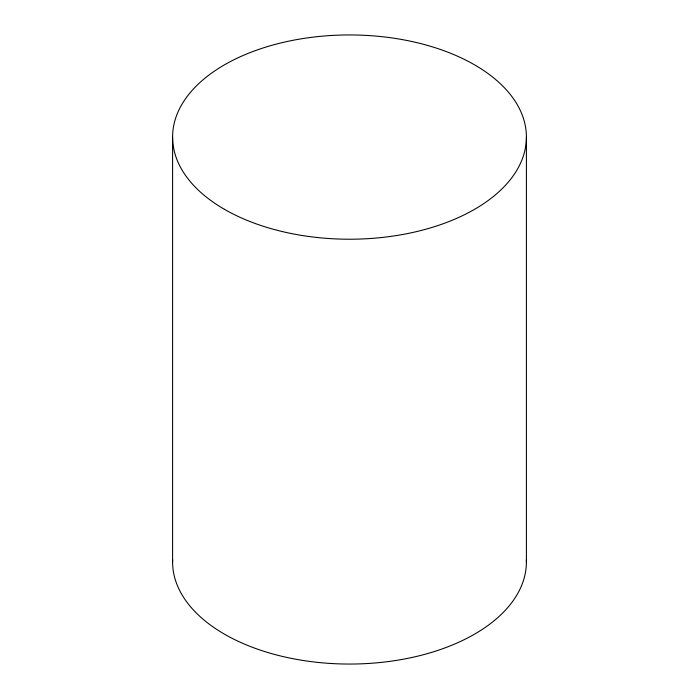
<?xml version="1.0" encoding="UTF-8"?>
<svg xmlns="http://www.w3.org/2000/svg" width="699" height="699" viewBox="0 0 699 699"><rect width="100%" height="100%" fill="white"/><g stroke="black" fill="none" stroke-linecap="round" stroke-linejoin="round"><path stroke-width="1.05" d="M526.408 137.083L526.408 561.917M172.592 137.083L172.592 561.917M526.364 559.794A176.908 102.133 0 0 1 349.5 664.05A176.908 102.133 0 0 1 172.636 559.794M224.414 209.307A176.908 102.133 0 0 0 520.379 163.522A176.908 102.133 0 0 0 303.716 38.428A176.908 102.133 0 0 0 224.414 209.307"/></g></svg>
